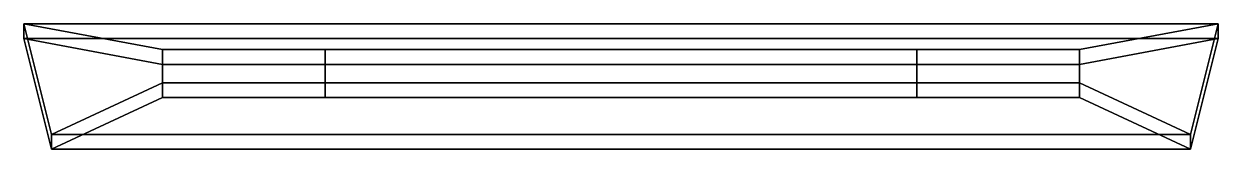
# Model space of a CAD drawing. Extents: x -0.81 to 0.81, y -0.15 to 0.02.
import ezdxf

# ---------------------------------------------------------------- set-up
doc = ezdxf.new("R2010")
doc.units = 0
doc.layers.add('WINDSCREEN_COVER', color=1, linetype='CONTINUOUS')

msp = doc.modelspace()

# ---------------------------------------------------------------- linework, layer by layer
at = {"layer": 'WINDSCREEN_COVER'}
for points in [[(-0.8075, 0.02), (-0.8075, 0), (0.8075, 0), (0.8075, 0.02)], [(-0.62, -0.015, -0.07), (-0.8075, 0.02), (0.8075, 0.02), (0.62, -0.015, -0.07)], [(-0.77, -0.15, -0.3), (-0.8075, 0), (-0.8075, 0.02), (-0.77, -0.13, -0.3)], [(-0.77, -0.13, -0.3), (-0.8075, 0.02), (-0.62, -0.015, -0.07), (-0.62, -0.06, -0.16)], [(0.62, -0.015, -0.07), (0.8075, 0.02), (0.77, -0.13, -0.3), (0.62, -0.06, -0.16)], [(0.8075, 0.02), (0.8075, 0), (0.77, -0.15, -0.3), (0.77, -0.13, -0.3)], [(-0.8075, 0), (-0.62, -0.035, -0.07), (0.62, -0.035, -0.07), (0.8075, 0)], [(-0.62, -0.08, -0.16), (-0.62, -0.035, -0.07), (-0.8075, 0), (-0.77, -0.15, -0.3)], [(0.8075, 0), (0.62, -0.035, -0.07), (0.62, -0.08, -0.16), (0.77, -0.15, -0.3)], [(-0.62, -0.015, -0.07), (-0.62, -0.035, -0.07), (-0.62, -0.08, -0.16), (-0.62, -0.06, -0.16)], [(-0.4, -0.015, -0.07), (-0.4, -0.035, -0.07), (-0.62, -0.035, -0.07), (-0.62, -0.015, -0.07)], [(-0.4, -0.06, -0.16), (-0.4, -0.015, -0.07), (0.4, -0.015, -0.07), (0.4, -0.06, -0.16)], [(-0.4, -0.06, -0.16), (-0.4, -0.08, -0.16), (-0.4, -0.035, -0.07), (-0.4, -0.015, -0.07)], [(0.4, -0.015, -0.07), (0.4, -0.035, -0.07), (0.4, -0.08, -0.16), (0.4, -0.06, -0.16)], [(0.62, -0.015, -0.07), (0.62, -0.035, -0.07), (0.4, -0.035, -0.07), (0.4, -0.015, -0.07)], [(0.62, -0.06, -0.16), (0.62, -0.08, -0.16), (0.62, -0.035, -0.07), (0.62, -0.015, -0.07)], [(-0.4, -0.035, -0.07), (-0.4, -0.08, -0.16), (0.4, -0.08, -0.16), (0.4, -0.035, -0.07)], [(0.62, -0.06, -0.16), (0.77, -0.13, -0.3), (-0.77, -0.13, -0.3), (-0.62, -0.06, -0.16)], [(-0.62, -0.06, -0.16), (-0.62, -0.08, -0.16), (-0.4, -0.08, -0.16), (-0.4, -0.06, -0.16)], [(0.4, -0.06, -0.16), (0.4, -0.08, -0.16), (0.62, -0.08, -0.16), (0.62, -0.06, -0.16)], [(-0.62, -0.08, -0.16), (-0.77, -0.15, -0.3), (0.77, -0.15, -0.3), (0.62, -0.08, -0.16)], [(0.77, -0.13, -0.3), (0.77, -0.15, -0.3), (-0.77, -0.15, -0.3), (-0.77, -0.13, -0.3)]]:
    msp.add_3dface(points, dxfattribs=at)

doc.saveas('drawing.dxf')
